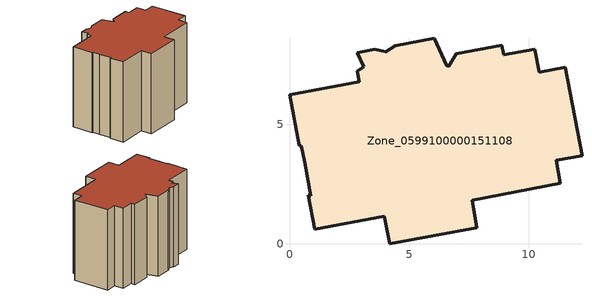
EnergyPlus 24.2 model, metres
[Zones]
Zone_0599100000151108
 floor ground (C_G): 3.56,8.12 4.03,8.02 4.43,8.29 6.06,8.59 6.58,7.44 6.65,7.42 6.98,7.95 8.88,8.3 8.96,7.9 10.25,8.14 10.44,7.16 11.53,7.37 12.23,3.68 11.15,3.49 11.32,2.52 7.64,1.81 7.84,0.67 4.19,0 3.97,1.15 1.05,0.6 0.78,2.03 0.9,2 0.64,3.4 0.49,4.1 0.4,4.09 0,6.23 2.92,6.78 2.84,7.22 3.1,7.39 2.83,7.98 z0
 wall outside (C_F): 10.44,7.16 10.25,8.14 8.96,7.9 8.88,8.3 6.98,7.95 6.65,7.42 6.58,7.44 6.06,8.59 4.43,8.29 4.03,8.02 3.56,8.12 2.83,7.98 3.1,7.39 2.84,7.22 2.92,6.78 0,6.23 0.4,4.09 0.49,4.1 0.64,3.4 0.9,2 0.78,2.03 1.05,0.6 3.97,1.15 4.19,0 7.84,0.67 7.64,1.81 11.32,2.52 11.15,3.49 12.23,3.68 11.53,7.37 10.44,7.16 z0:8.35
 roof outside (C_R): 4.43,8.29 4.03,8.02 3.56,8.12 2.83,7.98 3.1,7.39 2.84,7.22 2.92,6.78 0,6.23 0.4,4.09 0.49,4.1 0.64,3.4 0.9,2 0.78,2.03 1.05,0.6 3.97,1.15 4.19,0 7.84,0.67 7.64,1.81 11.32,2.52 11.15,3.49 12.23,3.68 11.53,7.37 10.44,7.16 10.25,8.14 8.96,7.9 8.88,8.3 6.98,7.95 6.65,7.42 6.58,7.44 6.06,8.59 z8.35
[BUILDING]
Pand.0599100000151108: North Axis=0; Terrain=City; Loads Convergence Tolerance Value=0.04; Temperature Convergence Tolerance Value=0.4; Solar Distribution=FullExterior; Maximum Number of Warmup Days=25; Minimum Number of Warmup Days=1
[Site:Location]
Rotterdam.The.Hague.AP_ZH_NLD Design_Conditions: Latitude=51.96; Longitude=4.45; Time Zone=1; Elevation=-4.5
[SITE:GROUNDTEMPERATURE:BUILDINGSURFACE]
18, 18, 18, 18, 18, 18, 18, 18, 18, 18, 18, 18
[MATERIAL] Thermal Absorptance=0.9; Solar Absorptance=0.7; Visible Absorptance=0.7
Name | Roughness | Thickness | Conductivity | Density | Specific Heat
G.D.1965 | MediumSmooth | 0.15 | 1 | 540 | 1210
F.D.1965 | Rough | 0.3 | 0.857143 | 1920 | 840
R.D.1965 | MediumRough | 0.2 | 0.08 | 1500 | 1000
[CONSTRUCTION]
C_G: G.D.1965
C_F: F.D.1965
C_R: R.D.1965
[ZONE]
Zone_0599100000151108: Type=1; Multiplier=1; Ceiling Height=Autocalculate; Volume=Autocalculate; Floor Area=autocalculate; Part of Total Floor Area=Yes
[ZONEINFILTRATION:DESIGNFLOWRATE]
Infil_Zone_0599100000151108: Zone or ZoneList or Space or SpaceList=Zone_0599100000151108; Schedule=AlwaysOn; Design Flow Rate Calculation Method=Flow/Area; Flow Rate per Floor Area=0.0042; Constant Term Coefficient=1; Temperature Term Coefficient=0; Velocity Term Coefficient=0; Velocity Squared Term Coefficient=0
[HVACTEMPLATE:ZONE:IDEALLOADSAIRSYSTEM]
Zone_0599100000151108: Maximum Heating Supply Air Temperature=50; Minimum Cooling Supply Air Temperature=13; Maximum Heating Supply Air Humidity Ratio=0.0156; Minimum Cooling Supply Air Humidity Ratio=0.0077; Heating Limit=NoLimit; Cooling Limit=NoLimit; Dehumidification Control Type=ConstantSensibleHeatRatio; Cooling Sensible Heat Ratio=0.7; Dehumidification Setpoint=60; Humidification Control Type=None; Humidification Setpoint=30; Outdoor Air Method=None; Outdoor Air Flow Rate per Person=0.00944; Outdoor Air Flow Rate per Zone Floor Area=0; Outdoor Air Flow Rate per Zone=0; Demand Controlled Ventilation Type=None; Outdoor Air Economizer Type=NoEconomizer; Heat Recovery Type=None; Sensible Heat Recovery Effectiveness=0.7; Latent Heat Recovery Effectiveness=0.65
[ZONECONTROL:THERMOSTAT]
ThermostatControl_Zone_0599100000151108: Zone or ZoneList=Zone_0599100000151108; Control Type Schedule=DualSetpointControlType; Control 1=Thermostat_Zone_0599100000151108; Temperature Difference Between Cutout And Setpoint=0
[THERMOSTATSETPOINT:DUALSETPOINT]
Thermostat_Zone_0599100000151108: Heating Setpoint Temperature Schedule=HeatingSetpoint_Zone_0599100000151108; Cooling Setpoint Temperature Schedule=CoolingSetpoint_Zone_0599100000151108
[SCHEDULE:COMPACT]
HeatingSetpoint_Zone_0599100000151108: Through: 12/31, For: AllDays, Until: 24:00, 21
CoolingSetpoint_Zone_0599100000151108: Through: 12/31, For: AllDays, Until: 24:00, 24
DualSetpointControlType: Through: 12/31, For: AllDays, Until: 24:00, 4
AlwaysOn: Through: 12/31, For: AllDays, Until: 24:00, 1
